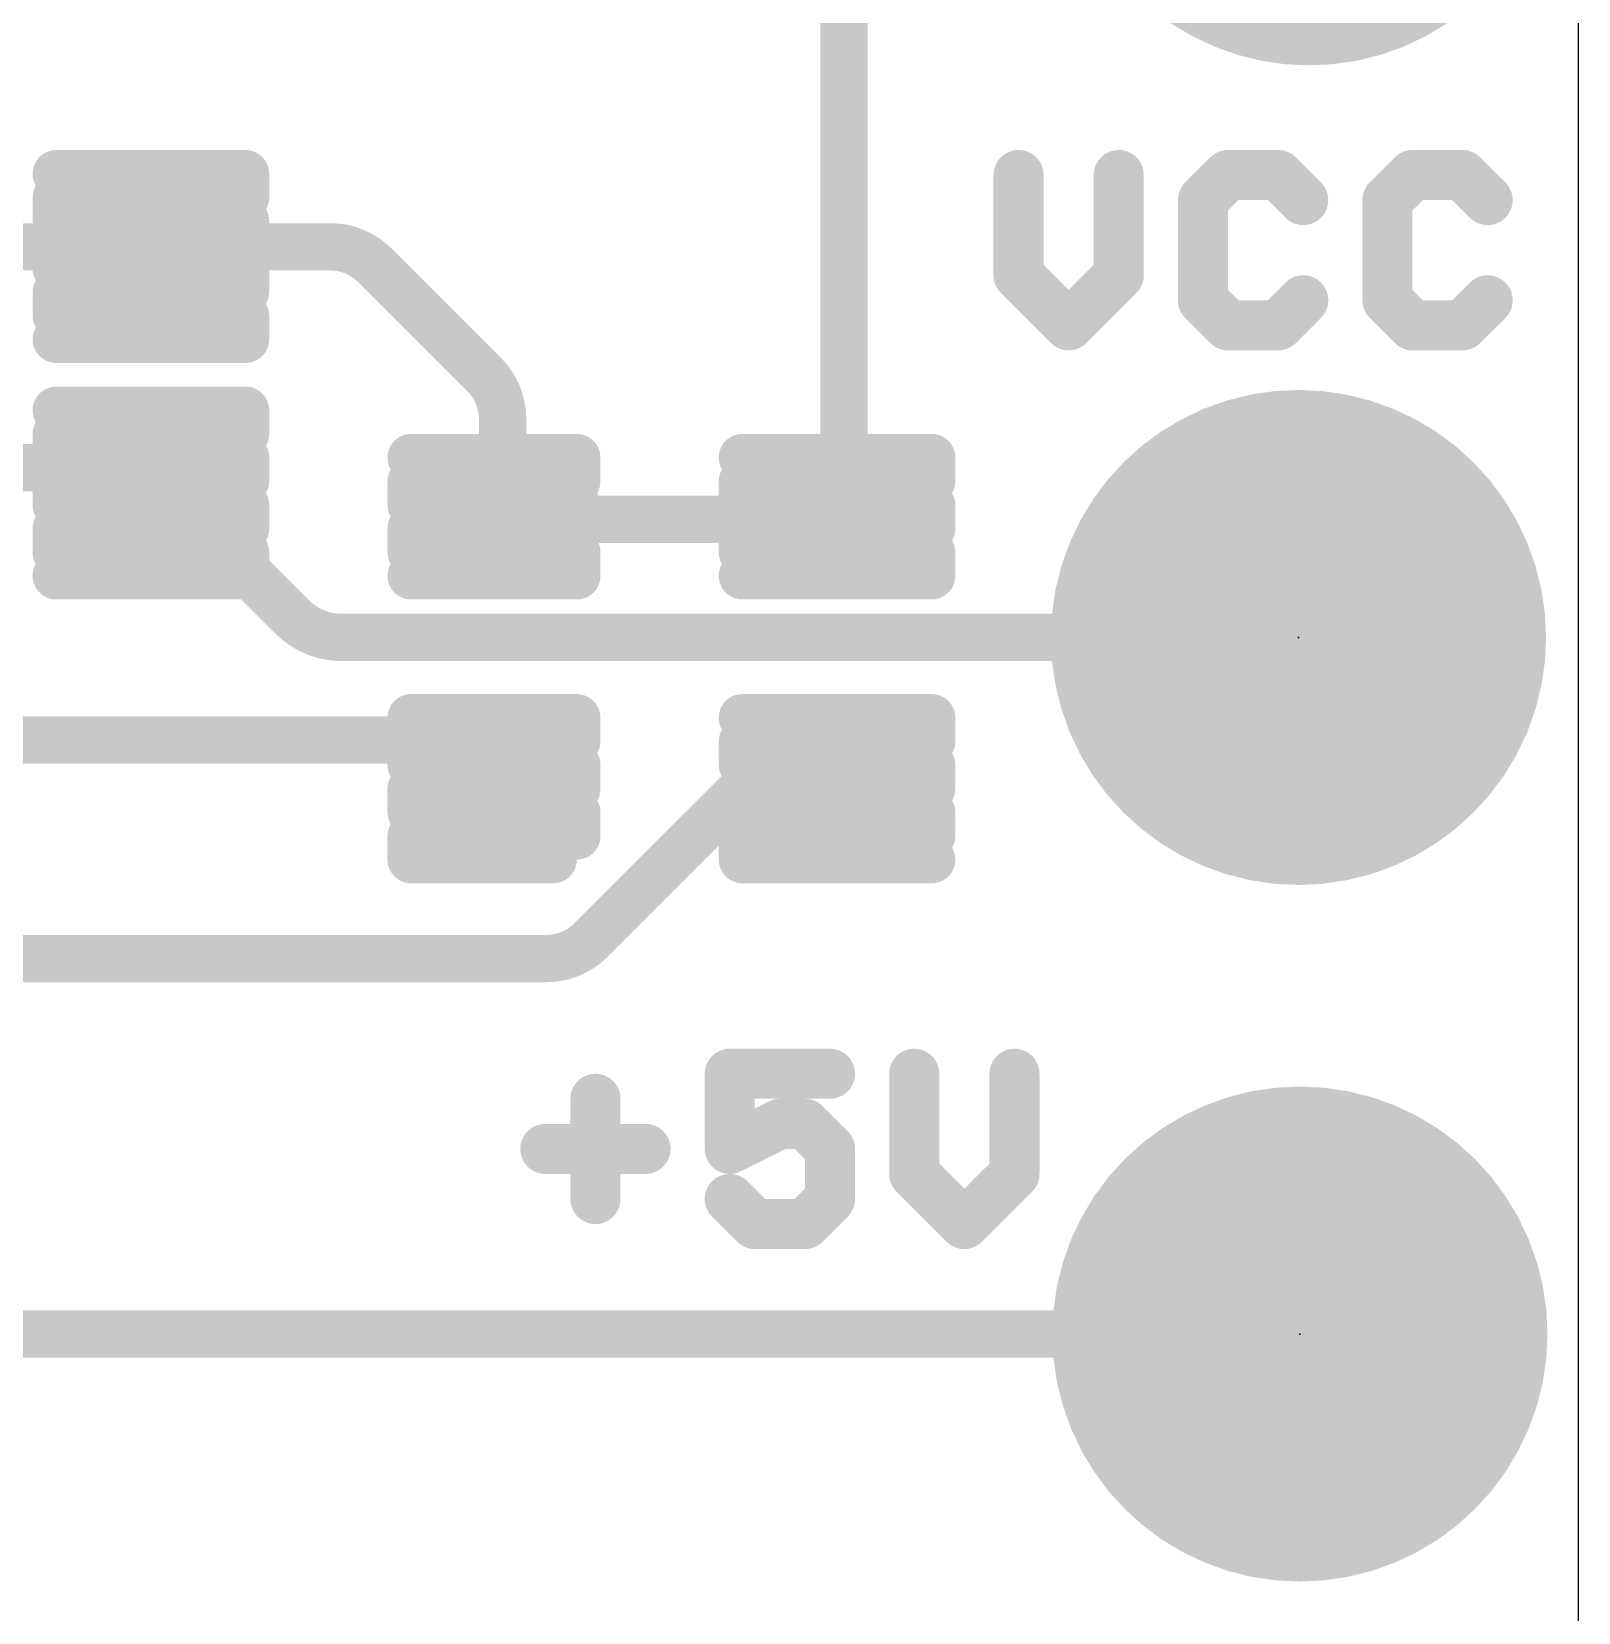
# Model space of a CAD drawing. Extents: x 0 to 100, y 4 to 80.
# Drawn here: x 80.39 to 100, y 22.85 to 42.9 of the extents above; entities that cross this region are included whole.
import ezdxf

# ---------------------------------------------------------------- set-up
doc = ezdxf.new("R2010")
doc.units = 0
for name, color, linetype in [('1', 14, 'CONTINUOUS'), ('20', 178, 'CONTINUOUS'), ('23', 178, 'CONTINUOUS')]:
    doc.layers.add(name, color=color, linetype=linetype)

# ---------------------------------------------------------------- blocks, each defined once
blk = doc.blocks.new('RECT')
blk.add_solid([(-0.5, -0.5), (0.5, -0.5), (-0.5, 0.5), (0.5, 0.5)])

msp = doc.modelspace()

# ---------------------------------------------------------------- linework, layer by layer
at = {"layer": '1'}
for points, const_width in [([(96.5855, 42.7747, 1), (96.5855, 48.4543, 1), (96.5855, 42.7747)], 0.6), ([(96.5855, 42.8942, 1), (96.5855, 48.3348, 1), (96.5855, 42.8942)], 0.6), ([(96.5855, 43.0689, 1), (96.5855, 48.1601, 1), (96.5855, 43.0689)], 0.6), ([(80.7, 41.25, 1), (80.7, 40.95)], 0.3), ([(83.25, 41.1, 1), (82.95, 41.1)], 0.3), ([(83.1, 40.95, 1), (83.1, 41.25)], 0.3), ([(93.0599, 41.0841, 1), (92.7424, 41.0841)], 0.3175), ([(94.3309, 41.0841, 1), (94.0134, 41.0841)], 0.3175), ([(95.5577, 41.2429, 1), (95.5577, 40.9254)], 0.3175), ([(95.6699, 40.9719, 1), (95.4454, 41.1964)], 0.3175), ([(96.3055, 41.1964, 1), (96.081, 40.9719)], 0.3175), ([(96.1932, 40.9254, 1), (96.1932, 41.2429)], 0.3175), ([(97.8965, 41.2429, 1), (97.8965, 40.9254)], 0.3175), ([(98.0087, 40.9719, 1), (97.7842, 41.1964)], 0.3175), ([(98.6443, 41.1964, 1), (98.4198, 40.9719)], 0.3175), ([(98.532, 40.9254, 1), (98.532, 41.2429)], 0.3175), ([(80.85, 40.8, 1), (80.55, 40.8)], 0.3), ([(80.7, 40.95, 1), (80.7, 40.65)], 0.3), ([(82.95, 40.8, 1), (83.25, 40.8)], 0.3), ([(83.1, 40.65, 1), (83.1, 40.95)], 0.3), ([(95.3987, 40.7664, 1), (95.0812, 40.7664)], 0.3175), ([(95.1276, 40.8786, 1), (95.3522, 40.6541)], 0.3175), ([(96.3987, 40.6541, 1), (96.6232, 40.8786)], 0.3175), ([(97.7374, 40.7664, 1), (97.4199, 40.7664)], 0.3175), ([(97.4664, 40.8786, 1), (97.691, 40.6541)], 0.3175), ([(98.7375, 40.6541, 1), (98.962, 40.8786)], 0.3175), ([(80.7, 40.65, 1), (80.7, 40.35)], 0.3), ([(83.25, 40.5, 1), (82.95, 40.5)], 0.3), ([(83.1, 40.35, 1), (83.1, 40.65)], 0.3), ([(80.55, 40.5, 1), (80.85, 40.5)], 0.3), ([(80.85, 40.2, 1), (80.55, 40.2)], 0.3), ([(80.7, 40.35, 1), (80.7, 40.05)], 0.3), ([(81.7968, 40.3233, 1), (81.7968, 40.0233)], 0.3), ([(81.7968, 40.0233, 1), (81.7968, 40.3233)], 0.3), ([(82.95, 40.2, 1), (83.25, 40.2)], 0.3), ([(83.1, 40.05, 1), (83.1, 40.35)], 0.3), ([(84.7403, 39.9389, 0.1989), (84.1746, 40.1733)], 0.6), ([(84.1746, 40.3232, 1), (84.1746, 40.0233)], 0.3), ([(84.1746, 40.0233, 1), (84.1746, 40.3233)], 0.3), ([(80.7, 40.05, 1), (80.7, 39.75)], 0.3), ([(83.25, 39.9, 1), (82.95, 39.9)], 0.3), ([(83.1, 39.75, 1), (83.1, 40.05)], 0.3), ([(84.8464, 40.045, 1), (84.6342, 39.8329)], 0.3), ([(84.6342, 39.8329, 1), (84.8464, 40.045)], 0.3), ([(93.0134, 39.9253, 1), (92.7888, 39.7008)], 0.3175), ([(94.2844, 39.7008, 1), (94.0599, 39.9253)], 0.3175), ([(80.55, 39.9, 1), (80.85, 39.9)], 0.3), ([(92.7424, 39.813, 1), (93.0599, 39.813)], 0.3175), ([(94.0134, 39.813, 1), (94.3309, 39.813)], 0.3175), ([(80.85, 39.6, 1), (80.55, 39.6)], 0.3), ([(80.7, 39.75, 1), (80.7, 39.45)], 0.3), ([(82.95, 39.6, 1), (83.25, 39.6)], 0.3), ([(83.1, 39.45, 1), (83.1, 39.75)], 0.3), ([(95.3522, 39.6075, 1), (95.1276, 39.383)], 0.3175), ([(96.6232, 39.383, 1), (96.3987, 39.6075)], 0.3175), ([(97.691, 39.6075, 1), (97.4664, 39.383)], 0.3175), ([(98.962, 39.383, 1), (98.7375, 39.6075)], 0.3175), ([(80.7, 39.45, 1), (80.7, 39.15)], 0.3), ([(83.25, 39.3, 1), (82.95, 39.3)], 0.3), ([(83.1, 39.15, 1), (83.1, 39.45)], 0.3), ([(95.0812, 39.4953, 1), (95.3987, 39.4953)], 0.3175), ([(97.4199, 39.4953, 1), (97.7374, 39.4953)], 0.3175), ([(80.55, 39.3, 1), (80.85, 39.3)], 0.3), ([(93.4244, 39.2898, 1), (93.6489, 39.0652)], 0.3175), ([(93.4244, 39.0652, 1), (93.6489, 39.2898)], 0.3175), ([(95.5577, 39.3362, 1), (95.5577, 39.0188)], 0.3175), ([(95.4454, 39.0652, 1), (95.6699, 39.2898)], 0.3175), ([(96.081, 39.2898, 1), (96.3055, 39.0652)], 0.3175), ([(96.1932, 39.0188, 1), (96.1932, 39.3362)], 0.3175), ([(97.8965, 39.3362, 1), (97.8965, 39.0188)], 0.3175), ([(97.7842, 39.0652, 1), (98.0087, 39.2898)], 0.3175), ([(98.4198, 39.2898, 1), (98.6443, 39.0652)], 0.3175), ([(98.532, 39.0188, 1), (98.532, 39.3362)], 0.3175), ([(80.7, 39.15, 1), (80.7, 38.85)], 0.3), ([(82.95, 39, 1), (83.25, 39)], 0.3), ([(83.1, 38.85, 1), (83.1, 39.15)], 0.3), ([(86.36, 37.9879, 0.1989), (86.1257, 38.5536)], 0.6), ([(86.2318, 38.6596, 1), (86.0196, 38.4475)], 0.3), ([(86.0196, 38.4475, 1), (86.2318, 38.6596)], 0.3), ([(80.7, 38.25, 1), (80.7, 37.95)], 0.3), ([(83.25, 38.1, 1), (82.95, 38.1)], 0.3), ([(83.1, 37.95, 1), (83.1, 38.25)], 0.3), ([(96.451, 32.3782, 1), (96.451, 38.0578, 1), (96.451, 32.3782)], 0.6), ([(80.7, 37.95, 1), (80.7, 37.65)], 0.3), ([(80.85, 37.8, 1), (80.55, 37.8)], 0.3), ([(83.1, 37.65, 1), (83.1, 37.95)], 0.3), ([(86.51, 37.9879, 1), (86.21, 37.9879)], 0.3), ([(86.21, 37.9879, 1), (86.51, 37.9879)], 0.3), ([(96.451, 32.4977, 1), (96.451, 37.9383, 1), (96.451, 32.4977)], 0.6), ([(82.95, 37.8, 1), (83.25, 37.8)], 0.3), ([(96.451, 32.6724, 1), (96.451, 37.7636, 1), (96.451, 32.6724)], 0.6), ([(96.451, 32.8097, 1), (96.451, 37.6263, 1), (96.451, 32.8097)], 0.6), ([(80.7, 37.65, 1), (80.7, 37.35)], 0.3), ([(83.25, 37.5, 1), (82.95, 37.5)], 0.3), ([(83.1, 37.35, 1), (83.1, 37.65)], 0.3), ([(85.2, 37.65, 1), (85.2, 37.35)], 0.3), ([(87.45, 37.5, 1), (87.15, 37.5)], 0.3), ([(87.3, 37.35, 1), (87.3, 37.65)], 0.3), ([(89.4, 37.65, 1), (89.4, 37.35)], 0.3), ([(91.95, 37.5, 1), (91.65, 37.5)], 0.3), ([(91.8, 37.35, 1), (91.8, 37.65)], 0.3), ([(96.451, 32.9553, 1), (96.451, 37.4807, 1), (96.451, 32.9553)], 0.6), ([(80.55, 37.5, 1), (80.85, 37.5)], 0.3), ([(80.7, 37.35, 1), (80.7, 37.05)], 0.3), ([(80.85, 37.2, 1), (80.55, 37.2)], 0.3), ([(81.9028, 37.4793, 1), (81.6907, 37.2672)], 0.3), ([(81.7968, 37.2233, 1), (81.7968, 37.5232)], 0.3), ([(83.1, 37.05, 1), (83.1, 37.35)], 0.3), ([(85.35, 37.2, 1), (85.05, 37.2)], 0.3), ([(85.2, 37.35, 1), (85.2, 37.05)], 0.3), ([(87.3, 37.05, 1), (87.3, 37.35)], 0.3), ([(89.4, 37.35, 1), (89.4, 37.05)], 0.3), ([(89.55, 37.2, 1), (89.25, 37.2)], 0.3), ([(91.8, 37.05, 1), (91.8, 37.35)], 0.3), ([(96.451, 33.092, 1), (96.451, 37.344, 1), (96.451, 33.092)], 0.6), ([(82.95, 37.2, 1), (83.25, 37.2)], 0.3), ([(87.15, 37.2, 1), (87.45, 37.2)], 0.3), ([(91.65, 37.2, 1), (91.95, 37.2)], 0.3), ([(96.451, 33.3312, 1), (96.451, 37.1048, 1), (96.451, 33.3312)], 0.6), ([(80.7, 37.05, 1), (80.7, 36.75)], 0.3), ([(83.25, 36.9, 1), (82.95, 36.9)], 0.3), ([(83.1, 36.75, 1), (83.1, 37.05)], 0.3), ([(85.2, 37.05, 1), (85.2, 36.75)], 0.3), ([(87.45, 36.9, 1), (87.15, 36.9)], 0.3), ([(87.3, 36.75, 1), (87.3, 37.05)], 0.3), ([(89.4, 37.05, 1), (89.4, 36.75)], 0.3), ([(91.95, 36.9, 1), (91.65, 36.9)], 0.3), ([(91.8, 36.75, 1), (91.8, 37.05)], 0.3), ([(96.451, 33.4975, 1), (96.451, 36.9385, 1), (96.451, 33.4975)], 0.6), ([(80.55, 36.9, 1), (80.85, 36.9)], 0.3), ([(80.7, 36.75, 1), (80.7, 36.45)], 0.3), ([(80.85, 36.6, 1), (80.55, 36.6)], 0.3), ([(83.1, 36.45, 1), (83.1, 36.75)], 0.3), ([(85.05, 36.9, 1), (85.35, 36.9)], 0.3), ([(85.35, 36.6, 1), (85.05, 36.6)], 0.3), ([(85.2, 36.75, 1), (85.2, 36.45)], 0.3), ([(86.3642, 36.718, 0.1989), (86.36, 36.7163)], 0.6), ([(86.2539, 36.8223, 1), (86.4661, 36.6102)], 0.3), ([(86.3642, 36.868, 1), (86.3642, 36.568)], 0.3), ([(86.3642, 36.568, 1), (86.3642, 36.868)], 0.3), ([(87.3, 36.45, 1), (87.3, 36.75)], 0.3), ([(89.25, 36.9, 1), (89.55, 36.9)], 0.3), ([(89.4, 36.75, 1), (89.4, 36.45)], 0.3), ([(89.55, 36.6, 1), (89.25, 36.6)], 0.3), ([(90.6868, 36.868, 1), (90.6868, 36.568)], 0.3), ([(90.6868, 36.568, 1), (90.6868, 36.868)], 0.3), ([(90.7175, 36.568, 1), (90.7175, 36.868)], 0.3), ([(91.8, 36.45, 1), (91.8, 36.75)], 0.3), ([(96.451, 33.7758, 1), (96.451, 36.6602, 1), (96.451, 33.7758)], 0.6), ([(82.95, 36.6, 1), (83.25, 36.6)], 0.3), ([(86.21, 36.7163, 1), (86.51, 36.7163)], 0.3), ([(87.15, 36.6, 1), (87.45, 36.6)], 0.3), ([(90.5367, 36.718, 1), (90.8368, 36.718)], 0.3), ([(91.65, 36.6, 1), (91.95, 36.6)], 0.3), ([(80.7, 36.45, 1), (80.7, 36.15)], 0.3), ([(83.25, 36.3, 1), (82.95, 36.3)], 0.3), ([(83.1, 36.15, 1), (83.1, 36.45)], 0.3), ([(85.2, 36.45, 1), (85.2, 36.15)], 0.3), ([(87.45, 36.3, 1), (87.15, 36.3)], 0.3), ([(87.3, 36.15, 1), (87.3, 36.45)], 0.3), ([(89.4, 36.45, 1), (89.4, 36.15)], 0.3), ([(91.95, 36.3, 1), (91.65, 36.3)], 0.3), ([(91.8, 36.15, 1), (91.8, 36.45)], 0.3), ([(96.451, 34.0518, 1), (96.451, 36.3842, 1), (96.451, 34.0518)], 0.6), ([(96.451, 34.218, 1), (96.451, 36.218, 1), (96.451, 34.218)], 0.6), ([(80.55, 36.3, 1), (80.85, 36.3)], 0.3), ([(80.7, 36.15, 1), (80.7, 35.85)], 0.3), ([(83.1, 35.85, 1), (83.1, 36.15)], 0.3), ([(85.05, 36.3, 1), (85.35, 36.3)], 0.3), ([(85.2, 36.15, 1), (85.2, 35.85)], 0.3), ([(87.3, 35.85, 1), (87.3, 36.15)], 0.3), ([(89.25, 36.3, 1), (89.55, 36.3)], 0.3), ([(89.4, 36.15, 1), (89.4, 35.85)], 0.3), ([(91.8, 35.85, 1), (91.8, 36.15)], 0.3), ([(82.95, 36, 1), (83.25, 36)], 0.3), ([(87.15, 36, 1), (87.45, 36)], 0.3), ([(91.65, 36, 1), (91.95, 36)], 0.3), ([(96.451, 34.4969, 1), (96.451, 35.9391, 1), (96.451, 34.4969)], 0.6), ([(96.451, 34.7708, 1), (96.451, 35.6652, 1), (96.451, 34.7708)], 0.6), ([(83.6898, 35.4802, 0.1989), (84.3229, 35.218)], 0.6), ([(83.7958, 35.5863, 1), (83.5837, 35.3742)], 0.3), ([(83.5837, 35.3742, 1), (83.7958, 35.5863)], 0.3), ([(84.3229, 35.368, 1), (84.3229, 35.068)], 0.3), ([(84.3229, 35.068, 1), (84.3229, 35.368)], 0.3), ([(91.371, 35.368, 1), (91.371, 35.068)], 0.3), ([(92.641, 35.068, 1), (92.641, 35.368)], 0.3), ([(96.451, 35.068, 1), (96.451, 35.368)], 0.3), ([(85.2, 34.35, 1), (85.2, 34.05)], 0.3), ([(87.45, 34.2, 1), (87.15, 34.2)], 0.3), ([(87.3, 34.05, 1), (87.3, 34.35)], 0.3), ([(89.4, 34.35, 1), (89.4, 34.05)], 0.3), ([(91.95, 34.2, 1), (91.65, 34.2)], 0.3), ([(91.8, 34.05, 1), (91.8, 34.35)], 0.3), ([(85.2, 34.05, 1), (85.2, 33.75)], 0.3), ([(85.35, 33.9, 1), (85.05, 33.9)], 0.3), ([(86.36, 33.7663, 1), (86.36, 34.0663)], 0.3), ([(87.3, 33.75, 1), (87.3, 34.05)], 0.3), ([(89.4, 34.05, 1), (89.4, 33.75)], 0.3), ([(89.55, 33.9, 1), (89.25, 33.9)], 0.3), ([(91.8, 33.75, 1), (91.8, 34.05)], 0.3), ([(85.2, 33.75, 1), (85.2, 33.45)], 0.3), ([(87.15, 33.9, 1), (87.45, 33.9)], 0.3), ([(87.45, 33.6, 1), (87.15, 33.6)], 0.3), ([(87.3, 33.45, 1), (87.3, 33.75)], 0.3), ([(89.4, 33.75, 1), (89.4, 33.45)], 0.3), ([(90.1501, 33.718, 0.1989), (89.5844, 33.4837)], 0.6), ([(90.1501, 33.868, 1), (90.1501, 33.568)], 0.3), ([(90.1501, 33.568, 1), (90.1501, 33.868)], 0.3), ([(90.6868, 33.568, 1), (90.6868, 33.868)], 0.3), ([(91.65, 33.9, 1), (91.95, 33.9)], 0.3), ([(91.95, 33.6, 1), (91.65, 33.6)], 0.3), ([(91.8, 33.45, 1), (91.8, 33.75)], 0.3), ([(85.05, 33.6, 1), (85.35, 33.6)], 0.3), ([(89.25, 33.6, 1), (89.55, 33.6)], 0.3), ([(89.4784, 33.5898, 1), (89.6905, 33.3776)], 0.3), ([(89.6905, 33.3776, 1), (89.4784, 33.5898)], 0.3), ([(85.2, 33.45, 1), (85.2, 33.15)], 0.3), ([(85.35, 33.3, 1), (85.05, 33.3)], 0.3), ([(87.3, 33.15, 1), (87.3, 33.45)], 0.3), ([(89.4, 33.45, 1), (89.4, 33.15)], 0.3), ([(89.55, 33.3, 1), (89.25, 33.3)], 0.3), ([(91.8, 33.15, 1), (91.8, 33.45)], 0.3), ([(85.2, 33.15, 1), (85.2, 32.85)], 0.3), ([(87.15, 33.3, 1), (87.45, 33.3)], 0.3), ([(87.45, 33, 1), (87.15, 33)], 0.3), ([(87.3, 32.85, 1), (87.3, 33.15)], 0.3), ([(89.4, 33.15, 1), (89.4, 32.85)], 0.3), ([(91.65, 33.3, 1), (91.95, 33.3)], 0.3), ([(91.95, 33, 1), (91.65, 33)], 0.3), ([(91.8, 32.85, 1), (91.8, 33.15)], 0.3), ([(85.05, 33, 1), (85.35, 33)], 0.3), ([(89.25, 33, 1), (89.55, 33)], 0.3), ([(85.2, 32.85, 1), (85.2, 32.55)], 0.3), ([(85.35, 32.7, 1), (85.05, 32.7)], 0.3), ([(87.3, 32.55, 1), (87.3, 32.85)], 0.3), ([(89.4, 32.85, 1), (89.4, 32.55)], 0.3), ([(89.55, 32.7, 1), (89.25, 32.7)], 0.3), ([(91.8, 32.55, 1), (91.8, 32.85)], 0.3), ([(85.2, 32.55, 1), (85.2, 32.25)], 0.3), ([(87, 32.25, 1), (87, 32.55)], 0.3), ([(87.15, 32.7, 1), (87.45, 32.7)], 0.3), ([(89.4, 32.55, 1), (89.4, 32.25)], 0.3), ([(91.65, 32.7, 1), (91.95, 32.7)], 0.3), ([(91.8, 32.25, 1), (91.8, 32.55)], 0.3), ([(85.05, 32.4, 1), (85.35, 32.4)], 0.3), ([(89.25, 32.4, 1), (89.55, 32.4)], 0.3), ([(86.9146, 31.1453, 0.1989), (87.4803, 31.3796)], 0.6), ([(87.3742, 31.4856, 1), (87.5864, 31.2735)], 0.3), ([(87.5864, 31.2735, 1), (87.3742, 31.4856)], 0.3), ([(86.9146, 31.2952, 1), (86.9146, 30.9953)], 0.3), ([(86.9146, 30.9953, 1), (86.9146, 31.2952)], 0.3), ([(89.2399, 29.8429, 1), (89.2399, 29.5254)], 0.3175), ([(89.3987, 29.6841, 1), (89.0812, 29.6841)], 0.3175), ([(90.511, 29.5254, 1), (90.511, 29.8429)], 0.3175), ([(91.7374, 29.6841, 1), (91.4199, 29.6841)], 0.3175), ([(93.0085, 29.6841, 1), (92.691, 29.6841)], 0.3175), ([(87.6954, 29.3664, 1), (87.3779, 29.3664)], 0.3175), ([(96.4688, 23.5427, 1), (96.4688, 29.2223, 1), (96.4688, 23.5427)], 0.6), ([(89.8754, 29.2073, 1), (89.8754, 28.8898)], 0.3175), ([(89.9464, 28.9066, 1), (89.8044, 29.1906)], 0.3175), ([(90.3055, 29.1608, 1), (90.081, 28.9363)], 0.3175), ([(90.1932, 28.8898, 1), (90.1932, 29.2073)], 0.3175), ([(96.4688, 23.6622, 1), (96.4688, 29.1028, 1), (96.4688, 23.6622)], 0.6), ([(96.4688, 23.8369, 1), (96.4688, 28.9281, 1), (96.4688, 23.8369)], 0.6), ([(96.4688, 23.9742, 1), (96.4688, 28.7908, 1), (96.4688, 23.9742)], 0.6), ([(86.9011, 28.8896, 1), (86.9011, 28.5721)], 0.3175), ([(88.1722, 28.5721, 1), (88.1722, 28.8896)], 0.3175), ([(89.1689, 28.8728, 1), (89.3109, 28.5888)], 0.3175), ([(89.0812, 28.7308, 1), (89.3987, 28.7308)], 0.3175), ([(90.6697, 28.7308, 1), (90.3522, 28.7308)], 0.3175), ([(90.3987, 28.6186, 1), (90.6232, 28.8431)], 0.3175), ([(96.4688, 24.1198, 1), (96.4688, 28.6452, 1), (96.4688, 24.1198)], 0.6), ([(91.691, 28.5253, 1), (91.4664, 28.3008)], 0.3175), ([(92.962, 28.3008, 1), (92.7375, 28.5253)], 0.3175), ([(96.4688, 24.2565, 1), (96.4688, 28.5085, 1), (96.4688, 24.2565)], 0.6), ([(91.4199, 28.413, 1), (91.7374, 28.413)], 0.3175), ([(92.691, 28.413, 1), (93.0085, 28.413)], 0.3175), ([(96.4688, 24.4957, 1), (96.4688, 28.2693, 1), (96.4688, 24.4957)], 0.6), ([(89.3522, 28.2075, 1), (89.1276, 27.983)], 0.3175), ([(90.6232, 27.983, 1), (90.3987, 28.2075)], 0.3175), ([(96.4688, 24.662, 1), (96.4688, 28.103, 1), (96.4688, 24.662)], 0.6), ([(87.3779, 28.0953, 1), (87.6954, 28.0953)], 0.3175), ([(89.5577, 27.9363, 1), (89.5577, 27.6187)], 0.3175), ([(90.1932, 27.6187, 1), (90.1932, 27.9363)], 0.3175), ([(90.3522, 28.0953, 1), (90.6697, 28.0953)], 0.3175), ([(96.4688, 24.9403, 1), (96.4688, 27.8247, 1), (96.4688, 24.9403)], 0.6), ([(89.4454, 27.6652, 1), (89.6699, 27.8898)], 0.3175), ([(90.081, 27.8898, 1), (90.3055, 27.6652)], 0.3175), ([(92.102, 27.8898, 1), (92.3265, 27.6652)], 0.3175), ([(92.102, 27.6652, 1), (92.3265, 27.8898)], 0.3175), ([(96.4688, 25.2163, 1), (96.4688, 27.5487, 1), (96.4688, 25.2163)], 0.6), ([(96.4688, 25.3825, 1), (96.4688, 27.3825, 1), (96.4688, 25.3825)], 0.6), ([(96.4688, 25.6614, 1), (96.4688, 27.1036, 1), (96.4688, 25.6614)], 0.6), ([(96.4688, 25.9353, 1), (96.4688, 26.8297, 1), (96.4688, 25.9353)], 0.6), ([(91.3888, 26.5325, 1), (91.3888, 26.2325)], 0.3), ([(92.6587, 26.2325, 1), (92.6587, 26.5325)], 0.3), ([(96.4688, 26.2325, 1), (96.4688, 26.5325)], 0.3)]:
    msp.add_lwpolyline(points, format="xyb", dxfattribs=dict(at, const_width=const_width))
for points, const_width in [([(90.6868, 36.718), (90.6868, 44.4145)], 0.6), ([(83.1, 41.1), (80.7, 41.1)], 0.6), ([(83.1, 40.8), (83.1, 41.1)], 0.6), ([(92.9011, 41.0841), (92.9011, 39.813)], 0.635), ([(94.1722, 39.813), (94.1722, 41.0841)], 0.635), ([(95.5577, 41.0841), (95.2399, 40.7664)], 0.635), ([(96.1932, 41.0841), (95.5577, 41.0841)], 0.635), ([(96.511, 40.7664), (96.1932, 41.0841)], 0.635), ([(97.8965, 41.0841), (97.5787, 40.7664)], 0.635), ([(98.532, 41.0841), (97.8965, 41.0841)], 0.635), ([(98.8498, 40.7664), (98.532, 41.0841)], 0.635), ([(80.7, 40.5), (80.7, 40.8)], 0.6), ([(80.7, 40.8), (83.1, 40.8)], 0.6), ([(95.2399, 40.7664), (95.2399, 39.4953)], 0.635), ([(97.5787, 40.7664), (97.5787, 39.4953)], 0.635), ([(83.1, 40.5), (80.7, 40.5)], 0.6), ([(83.1, 40.2), (83.1, 40.5)], 0.6), ([(81.7968, 40.1733), (80.0753, 40.1733)], 0.6), ([(80.7, 39.9), (80.7, 40.2)], 0.6), ([(80.7, 40.2), (83.1, 40.2)], 0.6), ([(81.7968, 40.1733), (84.1746, 40.1733)], 0.6), ([(83.1, 39.9), (80.7, 39.9)], 0.6), ([(83.1, 39.6), (83.1, 39.9)], 0.6), ([(84.7403, 39.9389), (86.1257, 38.5536)], 0.6), ([(92.9011, 39.813), (93.5366, 39.1775)], 0.635), ([(93.5366, 39.1775), (94.1722, 39.813)], 0.635), ([(80.7, 39.3), (80.7, 39.6)], 0.6), ([(80.7, 39.6), (83.1, 39.6)], 0.6), ([(95.2399, 39.4953), (95.5577, 39.1775)], 0.635), ([(96.1932, 39.1775), (96.511, 39.4953)], 0.635), ([(97.5787, 39.4953), (97.8965, 39.1775)], 0.635), ([(98.532, 39.1775), (98.8498, 39.4953)], 0.635), ([(83.1, 39.3), (80.7, 39.3)], 0.6), ([(83.1, 39), (83.1, 39.3)], 0.6), ([(95.5577, 39.1775), (96.1932, 39.1775)], 0.635), ([(97.8965, 39.1775), (98.532, 39.1775)], 0.635), ([(80.7, 39), (83.1, 39)], 0.6), ([(80.7, 38.1), (83.1, 38.1)], 0.6), ([(83.1, 38.1), (83.1, 37.8)], 0.6), ([(83.1, 37.8), (80.7, 37.8)], 0.6), ([(80.7, 37.8), (80.7, 37.5)], 0.6), ([(86.36, 37.9879), (86.36, 36.7163)], 0.6), ([(80.7, 37.5), (83.1, 37.5)], 0.6), ([(83.1, 37.5), (83.1, 37.2)], 0.6), ([(87.3, 37.5), (85.2, 37.5)], 0.6), ([(87.3, 37.2), (87.3, 37.5)], 0.6), ([(89.4, 37.5), (91.8, 37.5)], 0.6), ([(91.8, 37.5), (91.8, 37.2)], 0.6), ([(77.6238, 37.3732), (81.7968, 37.3732)], 0.6), ([(83.1, 37.2), (80.7, 37.2)], 0.6), ([(80.7, 37.2), (80.7, 36.9)], 0.6), ([(81.7968, 37.3732), (83.6898, 35.4802)], 0.6), ([(85.2, 36.9), (85.2, 37.2)], 0.6), ([(85.2, 37.2), (87.3, 37.2)], 0.6), ([(91.8, 37.2), (89.4, 37.2)], 0.6), ([(89.4, 37.2), (89.4, 36.9)], 0.6), ([(80.7, 36.9), (83.1, 36.9)], 0.6), ([(83.1, 36.9), (83.1, 36.6)], 0.6), ([(87.3, 36.9), (85.2, 36.9)], 0.6), ([(87.3, 36.6), (87.3, 36.9)], 0.6), ([(89.4, 36.9), (91.8, 36.9)], 0.6), ([(91.8, 36.9), (91.8, 36.6)], 0.6), ([(83.1, 36.6), (80.7, 36.6)], 0.6), ([(80.7, 36.6), (80.7, 36.3)], 0.6), ([(85.2, 36.3), (85.2, 36.6)], 0.6), ([(85.2, 36.6), (87.3, 36.6)], 0.6), ([(86.3642, 36.718), (90.6868, 36.718)], 0.6), ([(91.8, 36.6), (89.4, 36.6)], 0.6), ([(89.4, 36.6), (89.4, 36.3)], 0.6), ([(90.6868, 36.718), (90.7175, 36.718)], 0.6), ([(80.7, 36.3), (83.1, 36.3)], 0.6), ([(83.1, 36.3), (83.1, 36)], 0.6), ([(87.3, 36.3), (85.2, 36.3)], 0.6), ([(87.3, 36), (87.3, 36.3)], 0.6), ([(89.4, 36.3), (91.8, 36.3)], 0.6), ([(91.8, 36.3), (91.8, 36)], 0.6), ([(83.1, 36), (80.7, 36)], 0.6), ([(85.2, 36), (87.3, 36)], 0.6), ([(91.8, 36), (89.4, 36)], 0.6), ([(84.3229, 35.218), (92.641, 35.218)], 0.6), ([(96.451, 35.218), (91.371, 35.218)], 0.6), ([(85.2, 34.2), (87.3, 34.2)], 0.6), ([(87.3, 34.2), (87.3, 33.9)], 0.6), ([(89.4, 34.2), (91.8, 34.2)], 0.6), ([(91.8, 34.2), (91.8, 33.9)], 0.6), ([(75.012, 33.9163), (86.36, 33.9163)], 0.6), ([(87.3, 33.9), (85.2, 33.9)], 0.6), ([(85.2, 33.9), (85.2, 33.6)], 0.6), ([(91.8, 33.9), (89.4, 33.9)], 0.6), ([(89.4, 33.9), (89.4, 33.6)], 0.6), ([(85.2, 33.6), (87.3, 33.6)], 0.6), ([(87.3, 33.6), (87.3, 33.3)], 0.6), ([(89.4, 33.6), (91.8, 33.6)], 0.6), ([(90.1501, 33.718), (90.6868, 33.718)], 0.6), ([(91.8, 33.6), (91.8, 33.3)], 0.6), ([(87.4803, 31.3796), (89.5844, 33.4837)], 0.6), ([(87.3, 33.3), (85.2, 33.3)], 0.6), ([(85.2, 33.3), (85.2, 33)], 0.6), ([(91.8, 33.3), (89.4, 33.3)], 0.6), ([(89.4, 33.3), (89.4, 33)], 0.6), ([(85.2, 33), (87.3, 33)], 0.6), ([(87.3, 33), (87.3, 32.7)], 0.6), ([(89.4, 33), (91.8, 33)], 0.6), ([(91.8, 33), (91.8, 32.7)], 0.6), ([(87.3, 32.7), (85.2, 32.7)], 0.6), ([(85.2, 32.7), (85.2, 32.4)], 0.6), ([(91.8, 32.7), (89.4, 32.7)], 0.6), ([(89.4, 32.7), (89.4, 32.4)], 0.6), ([(85.2, 32.4), (87, 32.4)], 0.6), ([(89.4, 32.4), (91.8, 32.4)], 0.6), ([(75.028, 31.1453), (86.9146, 31.1453)], 0.6), ([(90.511, 29.6841), (89.2399, 29.6841)], 0.635), ([(89.2399, 29.6841), (89.2399, 28.7308)], 0.635), ([(91.5787, 29.6841), (91.5787, 28.413)], 0.635), ([(92.8498, 28.413), (92.8498, 29.6841)], 0.635), ([(87.5366, 29.3664), (87.5366, 28.0953)], 0.635), ([(89.2399, 28.7308), (89.8754, 29.0486)], 0.635), ([(89.8754, 29.0486), (90.1932, 29.0486)], 0.635), ([(90.1932, 29.0486), (90.511, 28.7308)], 0.635), ([(86.9011, 28.7308), (88.1722, 28.7308)], 0.635), ([(90.511, 28.7308), (90.511, 28.0953)], 0.635), ([(91.5787, 28.413), (92.2142, 27.7775)], 0.635), ([(92.2142, 27.7775), (92.8498, 28.413)], 0.635), ([(89.5577, 27.7775), (89.2399, 28.0953)], 0.635), ([(90.511, 28.0953), (90.1932, 27.7775)], 0.635), ([(90.1932, 27.7775), (89.5577, 27.7775)], 0.635), ([(92.6587, 26.3825), (74.9846, 26.3825)], 0.6), ([(96.4688, 26.3825), (91.3888, 26.3825)], 0.6)]:
    msp.add_lwpolyline(points, dxfattribs=dict(at, const_width=const_width))
at = {"layer": '20'}
msp.add_line((100, 3.81), (100, 80), dxfattribs=at)
at = {"layer": '23'}
for p in [(96.451, 35.218), (96.4688, 26.3825)]:
    msp.add_point(p, dxfattribs=at)

# ---------------------------------------------------------------- block references
at = {"layer": '1', "xscale": 2, "yscale": 0.6}
for p in [(92.641, 35.218), (92.6587, 26.3825)]:
    msp.add_blockref('RECT', p, dxfattribs=at)

doc.saveas('drawing.dxf')
